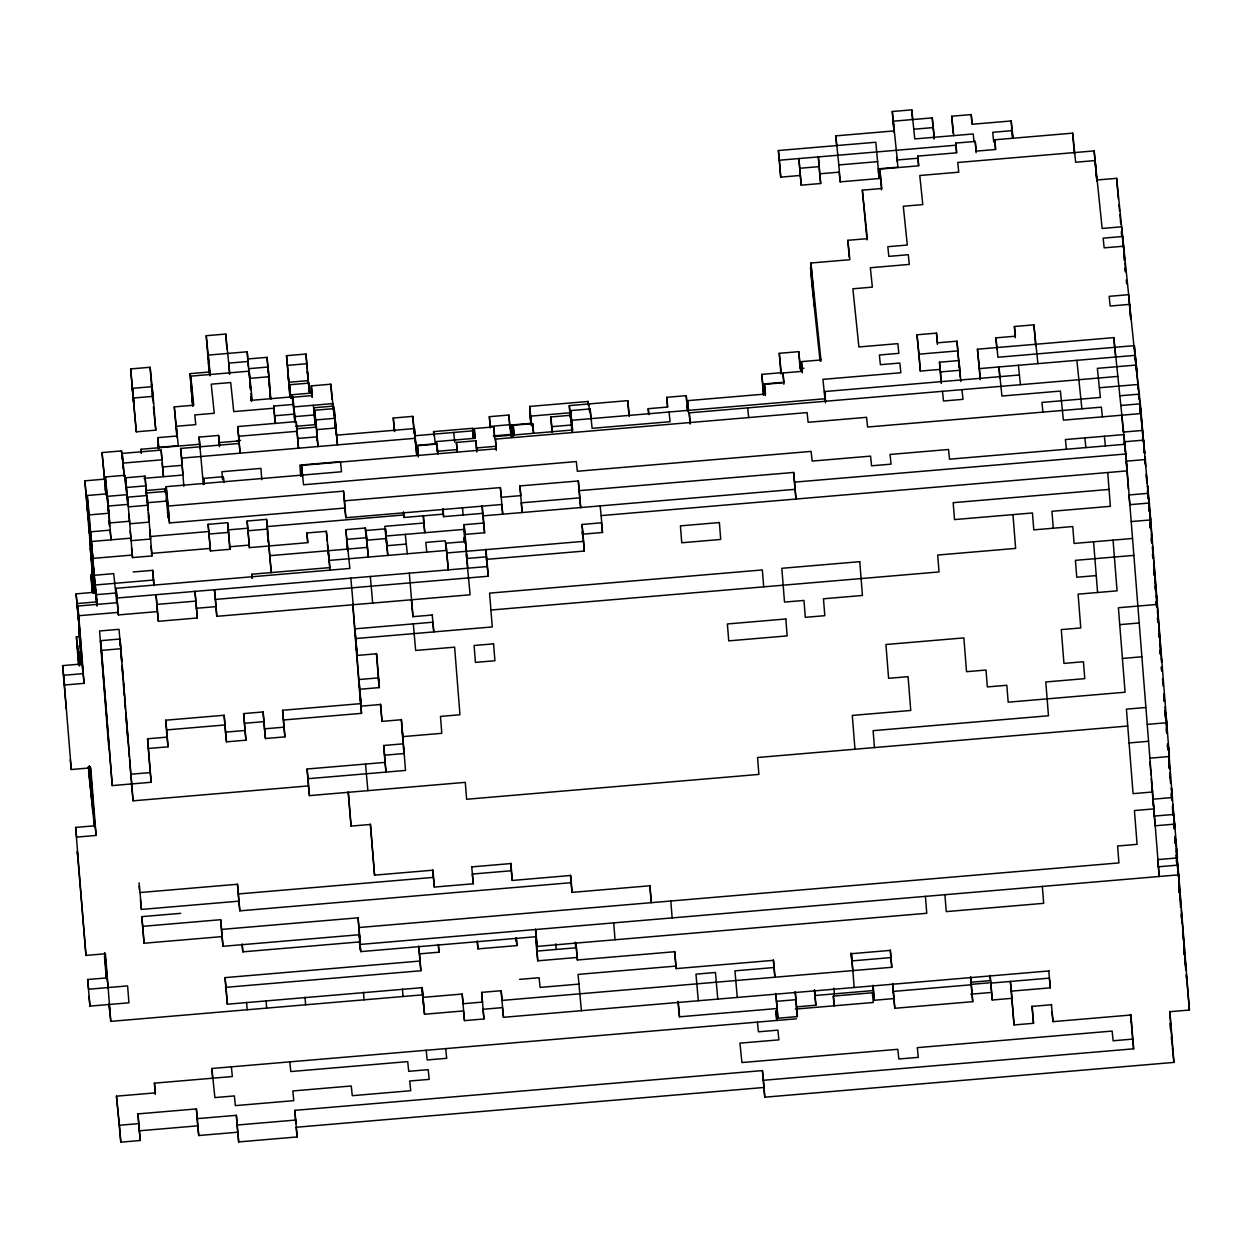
<?xml version="1.0" encoding="UTF-8"?>
<svg xmlns="http://www.w3.org/2000/svg" width="1252" height="1252" viewBox="0 0 1252 1252"><rect width="100%" height="100%" fill="white"/><g stroke="black" fill="none" stroke-linecap="round" stroke-linejoin="round"><path stroke-width="1.5" d="M894.022 132.274L892.285 111.506L911.769 109.847L914.774 138.925L973.227 133.964L974.025 141.726M934.258 137.282L932.255 117.876L893.286 121.194L894.178 132.462M953.069 133.135L951.739 116.233L971.223 114.574L972.225 124.261L1011.193 120.959L1012.993 138.409M836.571 145.248L835.835 135.858L894.288 130.897M913.772 129.238L933.256 127.579L934.148 138.847M800.2 175.468L780.716 177.127L778.384 150.522L875.805 142.243L879.139 178.535L840.17 181.853L839.169 172.15L819.684 173.809L818.354 156.907L820.686 183.512L801.202 185.171L798.87 158.566L801.202 185.171M956.481 152.478L955.745 143.088L975.23 141.445L976.231 151.132L995.716 149.473L994.714 139.786L1072.651 133.15L1075.656 162.244L1095.14 160.585L1095.876 169.975M778.384 150.522L779.386 160.225L954.744 145.31M918.514 165.499L917.779 156.109L956.747 152.791L955.745 143.088M799.871 168.269L819.356 166.61M835.835 135.858L838.84 164.951L877.808 161.633M892.285 111.506L897.293 159.974L916.777 158.331M878.137 168.848L897.621 167.189M881.549 189.897L879.812 169.114L918.78 165.796L917.779 156.109M1123.263 247.458L1121.636 226.8L1102.151 228.459L1094.138 150.897L957.749 162.494L958.75 172.181L919.782 175.499L922.787 204.592L903.302 206.236L907.309 245.032L887.824 246.691L888.826 256.378L908.31 254.719L909.312 264.422L870.343 267.74L872.362 287.131L852.878 288.789L858.888 346.96L897.856 343.643L898.858 353.346L879.373 355.005L880.375 364.692L899.859 363.033L900.861 372.736L822.924 379.356L824.927 398.762L571.632 420.296L572.524 431.564M866.979 239.915L862.331 190.163L881.815 188.504L879.812 169.114M1097.143 179.975L1116.628 178.332L1134.656 352.861M849.2 257.208L847.854 240.306L867.339 238.647L862.331 190.163M820.029 360.623L811.891 284.627L810.56 267.725L814.567 306.505L810.905 263.014L849.858 259.696L847.854 240.306M1123.639 246.206L1104.154 247.849L1103.153 238.162L1122.637 236.503L1124.672 259.336M209.194 373.252L206.22 335.708L225.704 334.049L229.711 372.83M270.792 399.263L269.024 376.727L249.539 378.386L247.192 351.781L208.223 355.099L209.569 372L190.085 373.659L192.605 405.57M130.631 368.917L150.115 367.274L153.12 396.352L155.78 430.156L136.296 431.815L130.631 368.917L136.296 431.815M247.536 358.98L267.02 357.336L269.024 376.727M289.963 397.228L286.505 355.678L305.973 354.019L309.213 391.876M248.193 361.484L228.709 363.127L229.601 374.395M248.538 368.683L268.022 367.024L270.542 398.95L269.884 393.065M286.505 355.678L287.506 365.365L306.99 363.706M191.415 390.546L193.011 406.071L190.742 376.148L249.195 371.171L252.2 400.264L291.168 396.947M133.635 398.011L153.12 396.352M290.542 397.901L289.509 384.755L308.994 383.112L309.995 392.799M312.217 397.134L311.325 385.866L330.81 384.207L334.221 417.182M939.829 369.418L920.345 371.077L916.996 334.785L936.48 333.126L937.482 342.829L956.966 341.17L959.314 367.759L956.966 341.17M1015.309 337.774L1014.417 326.506L1033.902 324.847L1037.908 363.628M292.921 404.114L292.185 394.724L311.67 393.065L312.061 396.947M780.904 373.972L779.276 353.314L798.76 351.655L800.764 371.046M176.908 437.245L174.278 406.884L193.763 405.225L190.742 376.148M275.299 423.286L274.704 415.774L294.189 414.115L292.843 397.228L312.327 395.569L311.325 385.866M996.827 349.12L995.935 337.852L1015.419 336.193L1014.417 326.506M275.033 422.988L273.703 406.086L293.187 404.427M802.329 372.893L801.437 361.625L820.921 359.966L810.905 263.014M272.686 408.308L233.733 411.611L230.712 382.533L211.228 384.176L214.249 413.27L194.764 414.928L195.766 424.631L176.282 426.275L177.017 435.665M916.996 334.785L918.999 354.175L957.968 350.873M980.191 379.685L977.452 349.214L1113.842 337.617L1125.861 453.975L1159.242 876.494L1157.646 859.279M295.848 426.306L315.332 424.647L314.002 407.745L333.486 406.102L334.487 415.789M803.987 368.229L800.091 368.558L798.76 351.655M296.521 428.794L316.005 427.151L314.675 410.249L334.159 408.59L337.492 444.883L334.894 419.67M763.423 395.022L761.795 374.364L781.279 372.705L779.276 353.314M783.846 384.239L782.954 372.986L802.438 371.328L801.437 361.625M941.222 383.002L939.485 362.219L958.969 360.56L960.863 381.531M1144.61 453.146L1134.328 345.646L997.938 357.243L995.935 337.852M237.739 426.572L240.071 453.161L237.739 426.572L296.192 421.595L298.524 448.2L296.192 421.595M761.795 374.364L762.797 384.067L782.281 382.408M765.363 395.601L764.471 384.333L783.955 382.674L782.954 372.986M158.691 448.905L157.799 437.637L177.283 435.978M394.317 431.173L393.269 418.027L412.753 416.368L414.756 435.759L473.209 430.798L474.007 438.544M512.397 436.259L511.505 424.991L530.989 423.332L529.659 406.43L588.111 401.469L588.518 405.335M939.485 362.219L940.487 371.922L959.971 370.263M977.452 349.214L979.455 368.604L1135.329 355.349L1135.924 362.861M199.991 448.357L199.099 437.089L218.584 435.43L219.585 445.117M570.192 416.885L569.3 405.617L627.753 400.64L629.349 416.149M667.457 406.712L666.721 397.322L686.206 395.663L687.802 411.188M238.741 436.259L297.193 431.298M314.675 410.249L316.678 429.639L336.162 427.981M490.236 427.949L489.344 416.681L508.828 415.022L510.832 434.413L493.304 435.899M572.274 431.251L570.63 410.593L590.115 408.935L592.118 428.325L670.055 421.705L669.053 412.002M688.428 411.924L687.536 400.656L765.473 394.036L764.471 384.333M236.738 440.704L240.634 440.375M102.022 452.567L106.06 494.806L102.022 452.567L121.507 450.908L122.508 460.611M141.288 453.021L140.991 449.265L199.444 444.288M218.928 442.629L238.412 440.97M825.491 402.815L824.598 391.547L1019.425 374.99M124.104 476.12L122.18 453.412L161.148 450.094L163.48 476.683L162.181 463.24M143.996 478.342L182.964 475.04L180.617 448.435L239.069 443.474M297.522 438.497L317.006 436.838L318.008 446.541L316.678 429.639M414.96 437.699L416.76 455.149L414.428 428.56L336.491 435.18L335.16 418.278L315.676 419.936L317.304 440.594M552.007 431.987L550.817 416.963L570.302 415.304M648.677 414.318L648.239 408.684L667.723 407.025L666.721 397.322M433.583 431.611L433.974 435.493L433.583 431.611L472.536 428.309L473.553 437.997M474.962 437.965L474.226 428.575L493.695 426.916L494.712 436.619L572.633 429.984L570.63 410.593M513.93 434.647L513.179 425.257L532.663 423.599L533.665 433.302M690.102 424.115L689.21 412.847L1117.848 376.398M122.18 453.412L123.181 463.099L162.15 459.797M180.617 448.435L181.634 458.138L415.429 438.263M550.817 416.963L551.819 426.666L571.303 425.007M436.557 445.336L436.259 441.58L475.228 438.263L474.226 428.575M162.478 466.996L181.963 465.337M418.325 456.996L417.432 445.728L436.917 444.069L437.918 453.772M457.152 451.8L456.401 442.41L475.885 440.767L476.887 450.454M496.262 450.376L495.369 439.108L807.117 412.597L808.119 422.3L866.572 417.323L867.573 427.026L1101.369 407.15L1102.37 416.838M1099.366 387.744L1138.334 384.442L1139.257 399.153M105.356 476.949L124.84 475.29L127.845 504.384L108.376 506.043L105.356 476.949L106.702 493.851L109.706 522.945L129.191 521.286M94.886 589.708L84.87 480.831L104.354 479.172M127.141 498.437L125.513 477.779L144.997 476.12L147.924 510.237M456.745 449.625L437.261 451.283L436.259 441.58M476.229 447.966L495.714 446.307M338.838 461.785L299.87 465.102L300.746 476.37M302.421 476.636L301.544 465.368L496.371 448.795L495.369 439.108M1119.851 395.788L1139.336 394.13L1140.666 411.032L1139.868 403.285M204.232 483.992L203.779 478.358L223.263 476.699L223.873 482.521M125.513 477.779L126.515 487.482L145.999 485.823M166.156 486.652L168.159 506.058L343.517 491.144L344.519 500.831L500.377 487.591L502.725 514.181L501.723 504.493L345.849 517.733L344.848 508.046L169.489 522.945L166.156 486.652L341.514 471.754L340.513 462.051M1120.853 405.492L1140.337 403.833L1151.026 527.123M94.933 593.151L87.217 495.51L106.702 493.851M145.67 490.534L165.154 488.875L165.546 492.756M126.843 494.681L107.359 496.34L108.705 513.242L89.221 514.901L87.217 495.51M145.936 489.156L146.327 493.022L165.812 491.379L168.159 517.968L167.549 512.146M127.516 497.169L147 495.526L148.002 505.213L128.518 506.872L127.516 497.169L132.524 557.578L152.008 555.919L147 495.526M1141.339 413.536L1063.402 420.156L1060.397 391.062L1001.944 396.039L998.939 366.946L999.832 378.214M147.329 502.725L166.813 501.066M1142.685 430.422L1123.2 432.081L1121.855 415.179M579.66 497.858L521.208 502.834L522.209 512.522L519.862 485.933L578.314 480.956L580.662 507.561L578.314 480.956M579.316 490.659L793.643 472.442L795.975 499.032L793.643 472.442M208.129 524.353L227.614 522.694L228.615 532.397L229.945 549.299L210.461 550.943L208.129 524.353L210.461 550.943M330.105 569.785L326.365 531.317L306.881 532.976L307.882 542.664L249.43 547.64L247.098 521.035L266.582 519.377L271.246 572.571L266.582 519.377M108.376 506.043L111.037 539.831L110.035 530.144L90.551 531.803L91.552 541.49L130.521 538.188M150.005 536.529L208.458 531.552M227.942 529.893L247.426 528.25M266.911 526.591L403.3 514.995M794.644 482.13L1125.861 453.975M209.131 534.041L228.615 532.397M247.098 521.035L248.099 530.738L267.584 529.08M403.567 513.602L403.958 517.483L442.926 514.165M442.801 508.907L443.599 516.653L482.568 513.351L484.571 532.742L465.087 534.401L464.085 524.698L483.569 523.039M482.239 506.137L483.241 515.84L794.973 489.329M1128.428 489.344L1126.205 461.174L1145.69 459.515M347.587 550.442L345.849 529.659L365.334 528L368.338 557.093L365.991 530.488L385.475 528.829L387.823 555.434L386.211 539.925M423.442 515.824L424.788 532.726L423.786 523.023L384.818 526.341L385.819 536.044L463.756 529.408L465.149 542.992M131.851 555.09L92.883 558.392L90.88 539.002L95.183 593.464M151.335 553.431L209.788 548.454M229.272 546.795L248.757 545.136M600.146 505.902L601.148 515.605L1127.207 470.877L1126.205 461.174M366.335 537.703L346.851 539.346L347.743 550.614M366.993 540.191L386.477 538.532M581.992 524.463L601.476 522.804L602.478 532.491L582.994 534.15L581.992 524.463L584.324 551.052L486.903 559.331L485.901 549.644M269.916 555.669L367.337 547.39L365.991 530.488M406.305 544.072L386.821 545.731L385.475 528.829M445.931 543.258L448.279 569.848L445.931 543.258L465.415 541.6L466.417 551.303M94.229 575.294L113.713 573.635L116.718 602.728L77.749 606.046L83.086 673.639L63.602 675.298L71.286 769.51L90.754 767.852L96.107 835.444L76.622 837.103L75.621 827.416L95.105 825.757L96.107 835.444M133.197 571.976L152.681 570.333L154.121 585.654M1109.053 489.422L953.179 502.678L954.525 519.58L1032.446 512.96L1033.792 529.862L1072.761 526.544L1074.091 543.446L1132.544 538.47M329.37 560.395L446.275 550.457L445.274 540.77L425.79 542.429L426.791 552.116M446.933 552.961L583.322 541.365M1148.35 493.319L1128.866 494.978L1129.867 504.666L1149.352 503.022L1169.384 756.521L1149.899 758.18M153.683 580.02L95.23 584.997L96.858 605.655M252.059 577.986L251.762 574.23L329.699 567.61L328.368 550.708M197.315 617.987L194.983 591.398L197.315 617.987L158.362 621.305L157.345 611.602L118.392 614.92L116.045 588.315L349.856 568.439L345.849 529.659M80.41 639.85L76.075 593.855L95.559 592.196M115.716 593.025L96.232 594.684L97.124 605.952M116.045 588.315L117.046 598.018L487.247 566.546L485.651 549.331M157.345 611.602L156.015 594.7L157.016 604.403L195.985 601.085M466.354 554.62L470.095 594.794L216.799 616.328L214.468 589.739L215.469 599.426L488.249 576.233L486.903 559.331M1131.213 521.568L1150.698 519.924L1149.696 510.221M77.749 606.046L78.751 615.734L117.719 612.431M196.314 608.284L215.798 606.641M78.469 664.796L76.403 636.814L80.3 636.486M148.55 748.461L168.034 746.818L167.032 737.115L147.548 738.774L151.21 782.265L112.257 785.583L100.567 640.68L120.051 639.021L133.072 800.826L308.415 785.912L309.416 795.615L465.29 782.359L466.636 799.261L758.884 774.409L757.554 757.507L1127.739 726.035M411.376 599.458L412.972 616.673L432.456 615.014M490.909 610.037L939.031 571.945L937.701 555.043L1015.638 548.407L1012.962 514.619M1133.874 555.372L1075.421 560.348L1076.767 577.25L1096.251 575.591M81.302 646.173L77.405 646.501L78.735 663.403M100.567 640.68L101.569 650.383L121.053 648.724M432.206 614.701L433.802 631.916L432.801 622.213L354.864 628.848L355.865 638.536L492.255 626.939L489.579 593.135L762.343 569.942L763.689 586.844M66.278 709.101L62.6 665.61L82.084 663.951M356.194 645.735L357.196 655.438L376.68 653.779L379.356 687.583L359.872 689.242L358.87 679.539L378.354 677.88L379.356 687.583M78.751 615.734L84.087 683.342L64.603 685L62.6 665.61M1119.726 624.638L1139.21 622.98M167.032 737.115L165.687 720.213L224.139 715.252L226.487 741.841L245.971 740.182L243.624 713.593L263.108 711.934L265.455 738.523L284.94 736.865L282.592 710.275L360.529 703.655L361.531 713.343L283.594 719.978M360.2 696.441L361.202 706.144L380.686 704.485L382.016 721.387L401.501 719.728L405.507 770.434L308.086 778.713L307.084 769.01L385.021 762.39L386.023 772.093L383.691 745.488L403.175 743.829L404.177 753.532L384.693 755.191M165.687 720.213L166.704 729.916L225.141 724.939M244.625 723.28L264.109 721.621M224.139 715.252L225.485 732.138L244.969 730.495L245.971 740.182M263.108 711.934L264.454 728.836L283.938 727.177L284.94 736.865M1122.402 658.442L1141.887 656.784M130.724 774.237L150.209 772.578L151.21 782.265M1145.893 707.49L1126.409 709.133L1133.076 793.643L1152.56 791.984L1151.558 782.297M1147.223 724.376L1166.707 722.733L1165.706 713.03L1167.036 729.932L1166.238 722.169M1129.069 742.937L1148.553 741.278M348.134 792L351.061 826.101L370.545 824.442L374.551 875.148L433.004 870.187L434.334 887.073L473.303 883.771L471.707 866.556M139.066 882.832L140.067 892.535L237.489 884.256L239.836 910.846L571.053 882.691L572.054 892.379L649.991 885.759L651.322 902.661L649.725 885.446M471.973 866.869L510.941 863.551L512.271 880.453L570.724 875.477L572.054 892.379M238.49 893.944L433.333 877.386L434.334 887.073M512.271 880.453L511.27 870.75L472.301 874.068L473.303 883.771M1153.781 810.451L1154.234 816.085L1173.719 814.442L1174.72 824.129L1177.381 857.933L1157.897 859.592M140.412 899.734L141.413 909.437L238.835 901.158L239.836 910.846M1174.72 824.129L1155.236 825.788L1154.234 816.085M295.848 1123.498L294.815 1110.352L762.421 1070.585L764.769 1097.19L1173.922 1062.4L1169.916 1011.694L1189.4 1010.035L1178.727 874.835L360.404 944.415L359.402 934.712L223.012 946.309L222.011 936.606L144.074 943.241L141.742 916.636L180.711 913.334M141.742 916.636L142.744 926.339L220.681 919.704L223.012 946.309M221.682 929.407L358.072 917.81L360.404 944.415M359.074 927.513L1118.928 862.91L1117.598 846.008L1137.082 844.349L1134.422 810.545L1153.906 808.886L1152.904 799.199L1172.373 797.54L1171.371 787.837L1172.263 799.105M78.281 861.219L77.28 851.516L85.965 955.417L105.45 953.758L110.786 1021.366L422.519 994.855L424.522 1014.245L463.49 1010.927L464.492 1020.63L483.976 1018.971L481.644 992.382L501.129 990.723L502.13 1000.411L891.8 967.28L890.469 950.378L851.501 953.695L854.177 987.499M1158.241 866.791L1177.725 865.132M242.027 944.102L242.825 951.849L359.731 941.911L360.733 951.614L536.091 936.699L537.092 946.402L926.762 913.271L925.431 896.369M87.624 979.518L88.626 989.221L127.594 985.903L128.94 1002.805L89.972 1006.107L87.624 979.518L107.109 977.859L108.11 987.562M419.858 961.051L225.016 977.624L226.017 987.312L420.86 970.754L418.669 946.027L419.514 953.852L438.998 952.193L438.419 944.681M477.168 941.128L477.967 948.875L516.935 945.573L516.34 938.061M535.872 939.845L536.764 951.113L575.717 947.795L575.278 942.161M536.764 951.113L537.765 960.816L576.734 957.498M575.795 942.787L577.391 959.987L674.812 951.708L676.143 968.61L773.564 960.331L774.91 977.217L773.313 960.018M225.016 977.624L227.348 1004.214L422.19 987.656L424.522 1014.245M519.611 979.361L539.096 977.718L540.097 987.405L579.066 984.088M675.485 966.121L578.064 974.4L581.398 1010.693M423.192 997.343L462.16 994.041L463.162 1003.728L482.646 1002.069M773.892 967.53L734.94 970.848L737.272 997.437M851.031 953.148L851.829 960.91L890.798 957.592L891.8 967.28M483.976 1018.971L482.975 1009.284L502.459 1007.625L503.46 1017.313L1049.004 970.942M814.426 989.894L814.864 995.528L873.317 990.551L874.319 1000.254L893.803 998.595L894.804 1008.298L972.741 1001.663L970.613 977.014M970.738 982.272L990.222 980.613M834.082 1005.481L833.347 996.091L872.315 992.773L873.317 1002.476L795.38 1009.096M971.677 984.322L989.221 982.836M775.77 993.572L776.569 1001.334L796.053 999.675L797.383 1016.577L777.899 1018.236L775.724 993.509M893.803 998.595L892.613 983.571L893.474 991.396L971.411 984.761M1011.71 998.36L992.226 1000.004L990.035 975.292L990.895 983.102L1049.348 978.141L1050.35 987.828L1011.381 991.146L1010.38 981.458L1014.042 1024.95L1033.526 1023.291L1032.196 1006.389L1051.68 1004.73M677.88 1001.303L679.492 1016.812L776.897 1008.533M795.208 991.85L796.382 1006.874L815.866 1005.215L814.676 990.191M970.738 994.198L990.222 992.539M212.605 1077.878L211.87 1068.488L796.382 1018.799M155.311 1094.42L154.419 1083.152L232.356 1076.532L231.354 1066.829M294.815 1110.352L297.147 1136.941L238.694 1141.918L237.692 1132.215L198.739 1135.533L196.392 1108.928L137.939 1113.904L140.287 1140.494L120.802 1142.153L116.452 1096.173L155.42 1092.855L154.419 1083.152M1052.009 1011.945L1053.01 1021.632L1130.947 1015.012L1133.623 1048.816L763.423 1080.288L762.421 1070.585M116.452 1096.173L119.456 1125.251L138.941 1123.592M197.393 1118.631L236.362 1115.313L238.694 1141.918M1133.623 1048.816L1132.622 1039.113L1113.138 1040.772L1112.136 1031.069L917.293 1047.642L918.295 1057.345L898.811 1058.989L897.809 1049.301L741.935 1062.557L739.932 1043.151L778.9 1039.849L777.899 1030.146L758.415 1031.804L757.413 1022.101M137.939 1113.904L139.285 1130.806L197.738 1125.83L198.739 1135.533M237.364 1125.016L295.816 1120.039M763.767 1087.487L296.145 1127.254L297.147 1136.941M1134.86 354.801L1135.658 362.548L1134.328 345.646M1136.268 368.37L1136.659 372.251L1136.221 366.617M1118.365 199.099L1116.628 178.332M1118.959 204.921L1119.57 210.743M1129.977 311.576L1130.791 319.338M1138.6 394.975L1139.007 398.84L1138.71 395.1M1140.4 412.424L1140.009 408.543L1140.306 412.299M1142.403 431.815L1143.311 441.393M1142.544 437.073L1142.935 440.954M1143.749 448.717L1144.14 452.598L1143.749 447.027M1144.954 460.345L1145.345 464.226M1149.352 503.022L1147.552 485.557L1148.272 498.343M1149.884 524.072L1150.291 527.953M1151.292 537.656L1151.683 541.537M1153.624 564.245L1154.031 568.126M1153.749 569.519L1154.36 575.325M1156.363 594.731L1157.364 604.419L1118.396 607.736L1125.078 692.231L1008.173 702.184L1006.827 685.282L987.343 686.925L986.013 670.039L966.528 671.682L963.868 637.894L885.931 644.514L888.591 678.318L908.076 676.659L910.752 710.463L852.299 715.424L854.975 749.228M1156.691 601.93L1157.098 605.812M1156.832 607.189L1156.222 601.383L1156.613 606.954M1157.568 618.285L1157.959 622.15M1158.757 629.913L1159.368 635.734M1161.308 658.442L1161.699 662.324L1155.033 577.829M1160.432 654.013L1160.025 650.132L1160.322 653.888M1161.762 670.915L1161.371 667.034L1161.668 670.79M1164.501 701.402L1163.703 693.639L1164.297 701.151M1165.033 710.541L1165.831 718.288L1165.002 707.083M1166.379 727.443L1166.974 733.249M1169.384 756.521L1168.382 746.834L1174.752 827.588L1172.717 804.739M1167.443 745.722L1167.834 749.604L1167.443 744.032M1168.773 762.625L1169.368 768.446L1168.773 760.934M1169.978 774.268L1170.37 778.149L1169.931 772.515M1171.246 794.488L1171.841 800.31M1172.451 806.131L1173.453 815.819M1172.576 811.39L1172.983 815.271M1173.781 823.033L1174.376 828.84M1175.378 838.543L1177.381 857.933M1174.908 837.995L1175.518 843.801M1176.317 851.563L1178.727 874.835M1177.052 862.644L1176.254 854.897L1176.786 862.346M1177.443 866.525L1178.461 876.228M1176.379 860.155L1176.786 864.037M1177.584 871.783L1177.991 875.664M1178.789 883.427L1179.384 889.249M1179.994 895.055L1180.386 898.936M1179.321 892.566L1178.711 886.745L1179.165 892.379M1181.262 915.29L1182.06 923.053L1181.309 913.663M1182.592 932.192L1183.39 939.939M1183.797 943.82L1184.392 949.642M1184.924 958.782L1185.722 966.544M1186.254 975.684L1187.068 983.446M1189.4 1010.035L1186.317 974.056M1124.593 445.665L1124.202 441.784L1143.686 440.125L1144.719 453.271M1096.877 181.368L1094.138 150.897M1169.916 1023.62L1170.51 1029.426M1171.309 1037.188L1171.919 1043.01M1172.514 1048.832L1173.922 1062.4M1104.374 436.228L1105.375 445.931M1074.388 153.933L1072.651 133.15M1076.877 360.326L1081.884 408.794M1084.889 437.887L1085.891 447.59M1130.478 1014.464L1131.276 1022.211M1066.407 449.249L1065.405 439.546L1123.858 434.585L1125.204 451.471M1042.916 412.111L1041.914 402.424L1100.367 397.447L1097.362 368.354L1136.331 365.052L1138.256 389.466M1035.639 345.63L1033.902 324.847M1011.522 128.158L1011.913 132.039M1018.424 365.287L1020.427 384.677M993.712 142.008L992.711 132.305L1012.195 130.646L1012.79 138.158M951.739 116.233L953.742 135.623M1033.526 1023.291L1031.93 1006.092M961.974 389.654L962.976 399.341L943.507 401L942.49 391.313M933.585 134.778L933.992 138.659M896.62 157.486L897.027 161.367M972.741 1001.663L970.55 976.951M878.341 170.788L879.139 178.535M819.684 173.809L820.686 183.512M892.801 988.892L893.208 992.773M824.598 391.547L825.6 401.25M820.655 361.358L820.248 357.477L820.545 361.233M852.033 962.835L852.831 970.597M833.347 996.091L834.348 1005.779M814.864 995.528L815.866 1005.215M747.663 407.87L748.665 417.573M795.255 991.913L796.053 999.675M796.382 1006.874L797.383 1016.577M776.897 1020.458L775.896 1010.755L776.631 1020.145M689.21 412.847L690.212 422.534M687.536 400.656L688.537 410.359M648.239 408.684L648.833 414.506M676.143 968.61L674.546 951.395M588.784 403.958L589.582 411.705M569.3 405.617L571.898 430.813M582.728 535.543L582.321 531.662L582.618 535.418M570.036 416.697L569.629 412.816L530.66 416.133L531.411 425.523M529.659 406.43L531.662 425.821M530.989 423.332L529.987 413.63L530.738 423.019M519.862 485.933L520.863 495.62L501.379 497.279L500.377 487.591M513.179 425.257L514.181 434.96M513.179 437.183L512.178 427.48L512.929 436.87M511.505 424.991L512.506 434.679M511.505 436.901L510.503 427.214L511.254 436.604M489.344 416.681L490.346 426.369L509.83 424.725L510.127 428.481M488.249 576.233L486.245 556.843L466.761 558.502L466.307 552.868M516.935 945.573L516.137 937.811L516.387 941.504M456.401 442.41L457.403 452.113M453.725 432.456L454.726 442.144M464.68 542.429L464.289 538.563L464.523 542.257M434.241 434.1L435.242 443.803L415.758 445.462L414.428 428.56M417.432 445.728L418.434 455.431M393.269 418.027L394.677 431.596M405.304 534.385L407.307 553.775M409.31 573.166L412.972 616.673M413.317 623.872L415.648 650.461L454.617 647.159L459.953 714.751L440.469 716.41L441.8 733.312L402.831 736.63L401.829 726.927M438.2 944.431L438.998 952.193M445.681 1048.613L446.682 1058.316L427.198 1059.959L426.196 1050.272M370.342 576.483L372.673 603.073M382.016 721.387L380.42 704.172M334.816 423.004L335.426 428.81M350.857 578.142L353.189 604.732M332.343 403.05L332.954 408.872M365.537 764.049L367.869 790.638M374.551 875.148L370.279 824.145M314.002 407.745L316.005 427.151M313.329 405.257L315.332 424.647M328.493 555.966L327.398 544.463M308.649 387.823L309.056 391.704M301.544 465.368L303.547 484.759L576.311 461.565L577.313 471.268L811.124 451.393L812.125 461.08L870.578 456.119L871.58 465.807L891.064 464.148L890.062 454.46L948.515 449.484L949.517 459.187L1124.859 444.272L1126.049 459.296M292.843 397.228L294.846 416.619L314.33 414.96L315.081 424.35M292.185 394.724L294.987 421.877M289.509 384.755L290.902 398.339M287.835 372.58L288.836 382.267L308.321 380.608L307.319 370.921L308.352 384.067M273.703 406.086L275.503 423.536M269.352 383.926L268.554 376.163L269.383 387.369M249.727 380.311L250.541 388.073L249.195 371.171M251.073 397.213L251.464 401.094M251.762 574.23L252.168 578.111M264.454 728.836L265.455 738.523M289.807 1061.868L290.808 1071.555L407.714 1061.618L408.715 1071.321L428.2 1069.662L429.201 1079.365L409.717 1081.008L410.719 1090.711L352.266 1095.688L351.264 1085.985L292.811 1090.961L293.813 1100.649L235.36 1105.626L234.359 1095.923L214.875 1097.581L211.87 1068.488M229.945 549.299L227.614 522.694M206.22 335.708L210.226 374.489M209.96 375.866L208.568 362.298L209.303 371.688M203.779 478.358L204.389 484.18M199.099 437.089L203.34 484.649M190.085 373.659L192.855 405.883M225.485 732.138L226.487 741.841M174.278 406.884L178.285 445.681L158.801 447.324L157.799 437.637M225.548 986.764L225.955 990.645M158.534 448.717L158.128 444.836L158.425 448.592M151.445 384.176L153.041 399.685M153.386 406.884L155.78 430.156M148.331 512.428L149.332 522.115L129.864 523.774L128.862 514.071M149.677 529.314L150.678 539.017L131.194 540.676L130.192 530.973M140.991 449.265L141.382 453.13M151.007 546.216L152.008 555.919M131.961 385.819L133.964 405.225L132.634 388.323L152.118 386.665L153.448 403.567M131.523 547.875L132.524 557.578M109.44 524.322L109.034 520.441L109.472 526.075M130.928 776.162L131.726 783.924M133.072 800.826L131.476 783.627M84.87 480.831L94.354 592.478M87.217 507.42L88.219 517.123M91.224 546.201L97.233 604.387M88.548 524.322L89.549 534.025M92.554 563.103L91.552 553.415L94.667 592.853M93.556 572.806L96.561 601.899L77.076 603.558L78.406 620.444M90.207 548.423L94.823 593.025M92.883 582.227L91.881 572.54L93.509 593.198M93.618 593.307L92.21 579.739L93.258 592.885M93.149 592.759L91.537 577.25L92.726 592.274M92.679 592.212L90.88 574.762L92.21 591.648M139.285 1130.806L140.287 1140.494M76.075 593.855L79.079 622.948M81.083 654.248L84.087 683.342M79.737 661.181L78.735 651.494L80.034 664.937M79.674 664.515L78.062 649.005L79.408 665.892L76.403 636.814M94.823 827.134L89.721 766.615M94.369 826.586L88.313 766.662M105.105 958.469L106.107 968.172M106.436 975.371L106.843 979.252M106.373 978.688L104.432 955.98M108.987 1003.901L110.786 1021.366M70.268 759.808L71.286 769.51M88.97 996.42L89.972 1006.107M1151.167 529.001L1152.216 542.147M1152.513 545.903L1153.546 559.049M1153.687 560.927L1154.876 575.951M1176.379 848.23L1180.98 906.448M1181.278 910.204L1186.02 970.3M1145.017 457.027L1145.752 466.417M1146.347 473.929L1147.098 483.319M1148.679 500.518L1149.571 511.786M1150.025 517.42L1150.651 528.391M1151.355 534.322L1151.95 541.834M1152.388 547.468L1153.28 558.736M1153.734 564.37L1154.626 575.638M1154.923 579.394L1155.799 590.662M1156.253 596.296L1156.879 607.251M1157.443 611.32L1158.319 622.588M1158.773 628.222L1159.258 637.299M1159.962 643.246L1160.588 654.201M1162.513 678.615L1163.108 686.127M1166.191 722.107L1167.083 733.375M1167.709 744.345L1168.147 749.979M1168.742 757.491L1169.634 768.759M1174.971 836.352L1175.831 844.177M1176.27 849.811L1178.351 876.103M1178.789 881.737L1179.431 892.692M1179.979 896.761L1180.605 907.716M1183.719 947.154L1184.314 954.666M1185.018 960.597L1185.769 969.987M1146.237 475.494L1146.676 481.128M1147.427 490.518L1148.021 498.03M1148.757 507.42L1149.054 511.176M1149.946 522.444L1150.385 528.078M1151.277 539.346L1151.574 543.102M1152.466 554.37L1152.763 558.126M1153.655 569.394L1154.094 575.028M1154.986 586.296L1155.283 590.052M1157.505 618.222L1157.803 621.978M1158.695 633.246L1158.992 637.002M1163.734 697.082L1164.031 700.838M1164.923 712.106L1165.377 717.74M1166.254 729.008L1166.551 732.764M1169.963 775.958L1170.557 783.47M1171.309 792.86L1171.747 798.494M1172.482 807.884L1173.077 815.396M1173.828 824.786L1174.126 828.542M1175.018 839.81L1175.299 843.566M1183.766 950.597L1184.063 954.353M1141.261 418.544L1142.012 427.934M1139.962 405.1L1140.556 412.612M1130.838 319.401L1129.648 304.377L1110.164 306.036L1109.162 296.333L1128.647 294.674L1129.695 307.82M1124.969 263.092L1125.564 270.604M1126.315 279.994L1126.612 283.75M1123.717 253.092L1124.312 260.604M1124.891 268.116L1125.188 271.872M1119.961 214.624L1120.712 224.014M1121.291 231.526L1121.589 235.266M1149.931 761.639L1150.964 774.785M1151.261 778.541L1153.483 806.695M1169.65 1011.397L1172.921 1052.697M1114.843 347.305L1115.579 356.695M1113.842 337.617L1114.577 347.007M1096.173 173.731L1096.47 177.487M1107.723 472.52L1110.383 506.324L1051.93 511.301L1053.276 528.203M1113.059 540.128L1117.066 590.834L1078.097 594.152L1080.758 627.941L1061.273 629.6L1063.95 663.403L1083.434 661.745L1084.764 678.647L1045.796 681.964L1048.472 715.768L873.113 730.667L874.459 747.569M1093.575 541.787L1097.581 592.493M1130.681 1014.699L1132.622 1039.113M1011.193 120.959L1012.524 137.861M994.714 139.786L995.45 149.176M1042.337 886.432L1043.667 903.334L946.246 911.612L944.916 894.711M1048.753 970.629L1050.35 987.828M1051.414 1004.433L1053.01 1021.632M975.23 141.445L976.122 152.713M971.223 114.574L971.959 123.964M979.455 368.604L980.206 377.994M1011.381 991.146L1014.042 1024.95M958.969 360.56L960.315 377.462M932.255 117.876L933.147 129.144M990.895 983.102L992.226 1000.004M940.487 371.922L941.379 383.19M936.48 333.126L937.372 344.394M911.769 109.847L912.505 119.237M918.999 354.175L920.345 371.077M897.293 159.974L897.887 167.486M838.84 164.951L840.17 181.853M890.203 950.08L890.798 957.592M893.474 991.396L894.804 1008.298M873.129 985.23L874.319 1000.254M873.02 986.795L873.317 990.551M851.235 953.398L851.829 960.91M779.386 160.225L780.716 177.127M833.91 988.235L834.348 993.869M762.797 384.067L763.689 395.335M776.569 1001.334L777.899 1018.236M763.423 1080.288L764.769 1097.19M686.206 395.663L686.644 401.297M686.941 405.053L687.379 410.687M717.787 999.096L715.455 972.491L695.971 974.15L698.303 1000.755M670.806 901.002L672.152 917.904M678.302 1001.788L679.492 1016.812M627.753 400.64L628.942 415.664M601.148 515.605L602.478 532.491M590.115 408.935L590.866 418.325M588.111 401.469L588.409 405.225M582.994 534.15L584.324 551.052M613.699 922.88L615.029 939.782M551.819 426.666L552.257 432.3M576.061 943.085L577.391 959.987M570.458 875.179L571.053 882.691M532.663 423.599L533.415 432.989M555.794 943.82L556.248 949.454M508.828 415.022L509.877 428.168M535.762 929.5L537.092 946.402M535.496 929.187L537.765 960.816M493.695 426.916L494.587 438.184M483.241 515.84L484.571 532.742M510.675 863.254L511.27 870.75M481.973 505.839L482.568 513.351M475.885 440.767L476.777 452.035M473.209 430.798L473.804 438.31M472.536 428.309L473.287 437.684M465.087 534.401L467.763 568.205M501.129 990.723L503.46 1017.313M464.085 524.698L465.415 541.6M462.489 507.498L463.083 515.01M464.335 536.92L464.789 542.554M463.976 538.188L464.273 541.944M481.644 992.382L482.38 1001.772M477.372 941.363L477.967 948.875M443.005 509.157L443.599 516.653M436.917 444.069L437.668 453.459M462.16 994.041L464.492 1020.63M423.192 515.527L423.786 523.023M412.753 416.368L414.099 433.27M432.738 869.874L433.333 877.386M403.52 511.849L403.958 517.483M401.25 719.415L403.175 743.829M403.473 747.585L403.77 751.341M419.514 953.852L420.86 970.754M422.19 987.656L423.52 1004.558M421.924 987.343L422.519 994.855M376.414 653.481L378.652 681.636M383.691 745.488L385.021 762.39M402.44 989.002L403.034 996.514M365.334 528L366.069 537.39M355.865 638.536L357.196 655.438M359.872 689.242L361.202 706.144M352.939 604.434L361.531 713.343M344.519 500.831L345.849 517.733M352.673 604.121L360.529 703.655M343.517 491.144L344.848 508.046M334.159 408.59L335.489 425.492M334.941 421.423L335.536 428.935M333.486 406.102L334.237 415.492M333.267 409.232L332.813 403.598L293.844 406.916L295.3 422.253M330.81 384.207L331.999 399.231M348.385 792.297L351.061 826.101M358.072 917.81L360.733 951.614M359.136 934.399L359.731 941.911M359.48 941.614L360.075 949.126M363.487 992.32L364.066 999.832M326.365 531.317L327.101 540.707M315.003 417.448L315.754 426.838M308.994 383.112L309.729 392.502M305.973 354.019L307.163 369.043M306.881 532.976L307.616 542.366M294.33 415.993L294.783 421.627M287.506 365.365L290.026 397.291M308.086 778.713L309.416 795.615M307.084 769.01L308.415 785.912M267.02 357.336L268.194 372.345M282.592 710.275L283.938 727.177M305.034 997.281L305.629 1004.793M267.349 532.225L268.1 541.615M261.793 479.672L260.901 468.404L221.933 471.722L222.527 479.234M250.979 393.707L251.574 401.219M249.837 382.142L250.431 389.638M251.01 397.15L251.308 400.906M247.192 351.781L248.381 366.805M248.099 530.738L249.43 547.64M225.704 334.049L226.894 349.073M243.624 713.593L244.969 730.495M266.066 1000.598L266.66 1008.11M223.263 476.699L223.717 482.333M218.584 435.43L219.476 446.698M215.469 599.426L216.799 616.328M237.489 884.256L238.835 901.158M242.246 944.352L242.825 951.849M246.581 1002.257L247.176 1009.769M236.362 1115.313L237.692 1132.215M220.681 919.704L222.011 936.606M226.017 987.312L227.348 1004.214M181.634 458.138L183.856 486.308M168.159 506.058L169.489 522.945M166.406 498.875L166.86 504.509M165.154 488.875L165.452 492.631M161.148 450.094L161.884 459.484M150.115 367.274L151.742 387.932M152.181 393.566L152.634 399.185M157.016 604.403L158.362 621.305M166.704 729.916L168.034 746.818M196.392 1108.928L197.738 1125.83M148.378 515.871L148.675 519.627M152.681 570.333L153.855 585.357M144.997 476.12L146.327 493.022M145.921 490.847L146.218 494.603M147.548 738.774L150.209 772.578M126.515 487.482L127.845 504.384M124.84 475.29L125.591 484.68M123.181 463.099L124.214 476.245M121.507 450.908L122.101 458.42M122.806 464.367L123.103 468.123M117.046 598.018L118.392 614.92M120.051 639.021L121.835 661.557M122.133 665.313L125.388 706.629M125.842 712.263L129.394 757.335M129.551 759.213L130.584 772.359M140.067 892.535L141.413 909.437M142.744 926.339L144.074 943.241M120.38 646.22L119.05 629.333L99.565 630.977L108.908 749.291M120.834 651.854L121.569 661.244M122.023 666.878L122.899 678.146M123.353 683.78L124.245 695.048M124.543 698.804L125.435 710.072M125.873 715.706L126.609 725.096M127.062 730.73L127.954 741.998M139.113 886.291L139.41 890.047M107.844 505.417L108.298 511.051M105.356 488.859L105.81 494.493M101.569 650.383L112.257 785.583M91.552 541.49L95.856 595.952M89.221 514.901L95.293 591.883M91.881 560.614L93.211 577.516M89.878 541.224L93.775 593.495M92.538 586.938L92.992 592.572M119.456 1125.251L120.802 1142.153M90.238 767.226L94.98 827.322M104.918 953.148L107.109 977.859M109.19 1004.151L109.785 1011.663M81.818 663.638L78.751 627.659L81.458 664.906M89.987 766.928L94.729 827.024M104.667 952.835L106.733 979.127M93.759 820.764L94.213 826.398M89.205 766.005L92.758 811.077M89.08 767.57L91.756 801.374M88.829 767.273L90.754 791.687M88.563 766.96L89.753 781.984M79.064 658.693L79.518 664.327M78.406 656.204L79.142 665.595M75.621 827.416L85.965 955.417M719.384 522.553L680.415 525.871L681.745 542.773L720.714 539.455L719.384 522.553M859.764 561.663L781.827 568.298L784.503 602.087L803.987 600.444L805.318 617.33L824.802 615.687L823.472 598.785L862.44 595.467L859.764 561.663M493.585 643.841L474.101 645.5L475.431 662.402L494.916 660.743L493.585 643.841M785.833 618.989L727.381 623.965L728.727 640.867L787.179 635.891L785.833 618.989M89.753 770.074L89.361 766.193L89.753 770.074"/></g></svg>
